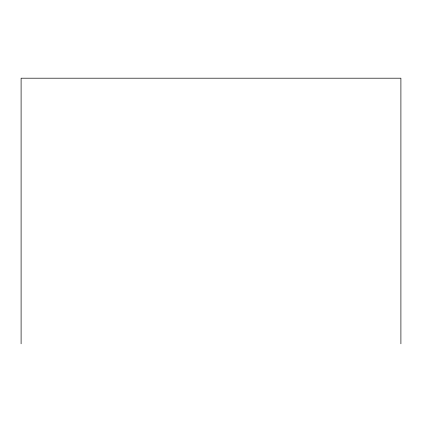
<?xml version="1.0" encoding="UTF-8"?>
<svg xmlns="http://www.w3.org/2000/svg" width="422" height="422" viewBox="0 0 422 422"><rect width="100%" height="100%" fill="white"/><g stroke="black" fill="none" stroke-linecap="round" stroke-linejoin="round"><path stroke-width="0.63" d="M400.9 343.803L400.9 78.197L21.1 78.197L21.1 343.803"/></g></svg>
